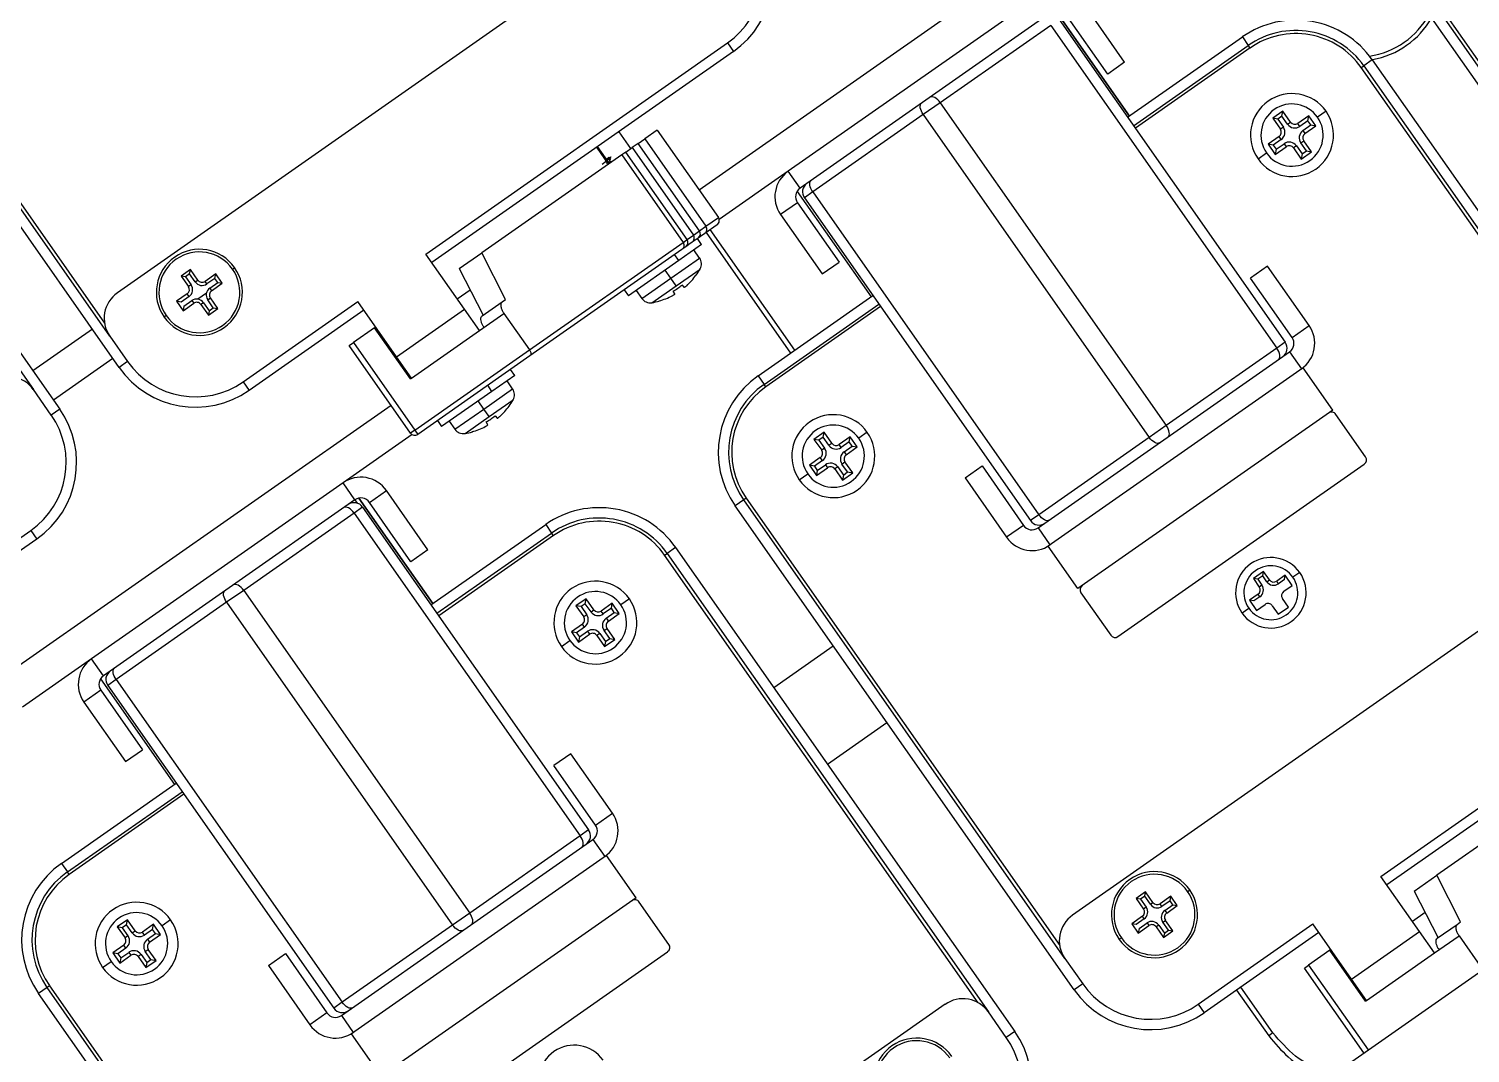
# Model space of a CAD drawing. Header units: millimetres. Extents: x 152904052 to 153933663, y 538271515 to 539240469.
# Drawn here: x 153452194 to 153452332.9, y 538569335.1 to 538569433.9 of the extents above; entities that cross this region are included whole.
import ezdxf

# ---------------------------------------------------------------- set-up
doc = ezdxf.new("R2010")
doc.units = ezdxf.units.MM
doc.layers.add('POWR', color=5, linetype='Continuous')

msp = doc.modelspace()

# ---------------------------------------------------------------- linework, layer by layer
at = {"layer": 'POWR', "color": 7}
for p, q in [((153452171.05, 538569448.68), (153452201.28, 538569405.52)), ((153452202.68, 538569401.24), (153452169.99, 538569447.93)), ((153452201.78, 538569404.27), (153452170.81, 538569448.51)), ((153452257.4, 538569446.88), (153452202.52, 538569408.45)), ((153452296.08, 538569444.61), (153452258.6, 538569418.36)), ((153452163.43, 538569443.35), (153452194.41, 538569399.11)), ((153452164.25, 538569443.92), (153452196.95, 538569397.23)), ((153452291.44, 538569437.15), (153452267.19, 538569420.17)), ((153452299.63, 538569430.68), (153452295.62, 538569436.41)), ((153452292.59, 538569435.51), (153452268.34, 538569418.53)), ((153452300.09, 538569425.5), (153452292.96, 538569435.67)), ((153452292.96, 538569435.67), (153452300.09, 538569425.5)), ((153452293.32, 538569434.8), (153452315.12, 538569403.68)), ((153452298, 538569429.53), (153452293.98, 538569435.26)), ((153452361.94, 538569388.24), (153452329.25, 538569434.93)), ((153452361.04, 538569391.27), (153452330.07, 538569435.5)), ((153452330.31, 538569435.68), (153452360.54, 538569392.51)), ((153452292.51, 538569434.23), (153452281.86, 538569426.77)), ((153452292.51, 538569434.23), (153452314.3, 538569403.1)), ((153452232.25, 538569412.18), (153452261.33, 538569432.55)), ((153452261.33, 538569432.55), (153452261.91, 538569431.73)), ((153452299.92, 538569425.38), (153452310.98, 538569433.13)), ((153452300.49, 538569424.56), (153452311.55, 538569432.31)), ((153452311.73, 538569432.06), (153452300.67, 538569424.32)), ((153452310.98, 538569433.13), (153452311.55, 538569432.31)), ((153452311.73, 538569432.06), (153452311.55, 538569432.31)), ((153452261.91, 538569431.73), (153452232.83, 538569411.36)), ((153452299.63, 538569430.68), (153452298, 538569429.53)), ((153452323.51, 538569430.92), (153452322.69, 538569430.34)), ((153452323.51, 538569430.92), (153452356.21, 538569384.22)), ((153452146.47, 538569211.73), (153452458.2, 538569430)), ((153452322.45, 538569430.17), (153452322.69, 538569430.34)), ((153452352.67, 538569387.01), (153452322.45, 538569430.17)), ((153452322.69, 538569430.34), (153452353.67, 538569386.11)), ((153452281.86, 538569426.77), (153452280.22, 538569425.63)), ((153452281.86, 538569426.77), (153452303.65, 538569395.65)), ((153452280.22, 538569425.63), (153452269.57, 538569418.17)), ((153452280.22, 538569425.63), (153452302.01, 538569394.5)), ((153452314.89, 538569425.97), (153452313.91, 538569425.29)), ((153452313.91, 538569425.29), (153452314.65, 538569424.22)), ((153452314.39, 538569425.2), (153452313.91, 538569425.29)), ((153452314.8, 538569425.49), (153452314.39, 538569425.2)), ((153452314.39, 538569425.2), (153452314.94, 538569424.42)), ((153452314.8, 538569425.49), (153452314.89, 538569425.97)), ((153452315.35, 538569424.71), (153452314.8, 538569425.49)), ((153452315.63, 538569424.91), (153452314.89, 538569425.97)), ((153452317.4, 538569425.53), (153452316.33, 538569424.79)), ((153452317.31, 538569425.04), (153452316.53, 538569424.5)), ((153452317.31, 538569425.04), (153452317.4, 538569425.53)), ((153452317.59, 538569424.64), (153452317.31, 538569425.04)), ((153452318.08, 538569424.55), (153452317.4, 538569425.53)), ((153452319.05, 538569425.96), (153452318.23, 538569425.39)), ((153452250.85, 538569423.98), (153452252, 538569422.35)), ((153452254.55, 538569424.13), (153452253.36, 538569423.3)), ((153452254.55, 538569424.13), (153452260.46, 538569415.7)), ((153452314.94, 538569424.42), (153452314.65, 538569424.22)), ((153452315.35, 538569424.71), (153452315.63, 538569424.91)), ((153452316.53, 538569424.5), (153452316.33, 538569424.79)), ((153452316.82, 538569424.09), (153452317.59, 538569424.64)), ((153452316.82, 538569424.09), (153452317.02, 538569423.8)), ((153452317.02, 538569423.8), (153452318.08, 538569424.55)), ((153452317.59, 538569424.64), (153452318.08, 538569424.55)), ((153452249.88, 538569420.86), (153452248.73, 538569422.5)), ((153452249.95, 538569420.91), (153452248.8, 538569422.55)), ((153452251.53, 538569422.02), (153452252.16, 538569422.46)), ((153452252.73, 538569422.86), (153452252.16, 538569422.46)), ((153452252.16, 538569422.46), (153452258.06, 538569414.02)), ((153452252.73, 538569422.86), (153452253.36, 538569423.3)), ((153452258.64, 538569414.42), (153452252.73, 538569422.86)), ((153452258.64, 538569414.42), (153452252.73, 538569422.86)), ((153452252.73, 538569422.86), (153452252.73, 538569422.86)), ((153452253.36, 538569423.3), (153452259.26, 538569414.86)), ((153452314.53, 538569423.53), (153452313.46, 538569422.78)), ((153452313.46, 538569422.78), (153452314.15, 538569421.8)), ((153452313.95, 538569422.69), (153452313.46, 538569422.78)), ((153452314.73, 538569423.24), (153452313.95, 538569422.69)), ((153452313.95, 538569422.69), (153452314.24, 538569422.29)), ((153452314.15, 538569421.8), (153452315.22, 538569422.54)), ((153452314.24, 538569422.29), (153452314.15, 538569421.8)), ((153452314.24, 538569422.29), (153452315.01, 538569422.83)), ((153452314.73, 538569423.24), (153452314.53, 538569423.53)), ((153452315.01, 538569422.83), (153452315.22, 538569422.54)), ((153452316.2, 538569422.62), (153452315.91, 538569422.42)), ((153452315.91, 538569422.42), (153452316.66, 538569421.35)), ((153452316.2, 538569422.62), (153452316.74, 538569421.84)), ((153452316.61, 538569422.91), (153452316.9, 538569423.11)), ((153452317.15, 538569422.13), (153452316.61, 538569422.91)), ((153452317.64, 538569422.04), (153452316.9, 538569423.11)), ((153452251.14, 538569421.75), (153452237.64, 538569412.3)), ((153452249.91, 538569421.49), (153452249.68, 538569421.3)), ((153452249.74, 538569421.37), (153452249.91, 538569421.49)), ((153452250.19, 538569421.08), (153452250, 538569421.08)), ((153452251.53, 538569422.02), (153452251.14, 538569421.75)), ((153452251.14, 538569421.75), (153452257.05, 538569413.31)), ((153452257.44, 538569413.58), (153452251.53, 538569422.02)), ((153452257.44, 538569413.58), (153452251.53, 538569422.02)), ((153452251.53, 538569422.02), (153452251.53, 538569422.02)), ((153452312.5, 538569421.37), (153452313.32, 538569421.94)), ((153452316.66, 538569421.35), (153452317.64, 538569422.04)), ((153452316.74, 538569421.84), (153452316.66, 538569421.35)), ((153452316.74, 538569421.84), (153452317.15, 538569422.13)), ((153452317.15, 538569422.13), (153452317.64, 538569422.04)), ((153452267.19, 538569420.17), (153452260.53, 538569415.51)), ((153452268.34, 538569418.53), (153452267.19, 538569420.17)), ((153452268.06, 538569418.23), (153452275.18, 538569408.06)), ((153452269.57, 538569418.17), (153452268.75, 538569417.6)), ((153452268.79, 538569418.85), (153452268.81, 538569418.82)), ((153452269.57, 538569418.17), (153452291.37, 538569387.04)), ((153452268.09, 538569417.14), (153452266.46, 538569415.99)), ((153452268.09, 538569417.14), (153452272.11, 538569411.4)), ((153452268.75, 538569417.6), (153452290.55, 538569386.47)), ((153452259.26, 538569414.86), (153452260.46, 538569415.7)), ((153452266.46, 538569415.99), (153452270.47, 538569410.26)), ((153452257.44, 538569413.58), (153452258.06, 538569414.02)), ((153452258.06, 538569414.02), (153452258.64, 538569414.42)), ((153452258.7, 538569413.86), (153452258.51, 538569413.72)), ((153452258.64, 538569414.42), (153452259.26, 538569414.86)), ((153452258.64, 538569414.42), (153452258.64, 538569414.42)), ((153452258.73, 538569413.88), (153452258.69, 538569413.94)), ((153452258.73, 538569413.88), (153452258.7, 538569413.86)), ((153452259.14, 538569414.16), (153452258.73, 538569413.88)), ((153452260.34, 538569415), (153452259.14, 538569414.16)), ((153452259.27, 538569414.25), (153452267.41, 538569402.62)), ((153452267.82, 538569402.91), (153452259.68, 538569414.54)), ((153452242.24, 538569402.94), (153452257.05, 538569413.31)), ((153452256.94, 538569412.62), (153452242.28, 538569402.36)), ((153452258.84, 538569413.1), (153452256.64, 538569411.56)), ((153452257.31, 538569412.88), (153452256.94, 538569412.62)), ((153452257.05, 538569413.31), (153452257.44, 538569413.58)), ((153452257.5, 538569413.02), (153452257.31, 538569412.88)), ((153452257.44, 538569413.58), (153452257.44, 538569413.58)), ((153452257.53, 538569413.04), (153452257.49, 538569413.1)), ((153452257.53, 538569413.04), (153452257.5, 538569413.02)), ((153452257.94, 538569413.32), (153452257.53, 538569413.04)), ((153452258.51, 538569413.72), (153452257.94, 538569413.32)), ((153452258.65, 538569411.8), (153452258.1, 538569412.58)), ((153452258.84, 538569413.1), (153452258.44, 538569413.67)), ((153452235.98, 538569406.86), (153452232.25, 538569412.18)), ((153452235.47, 538569410.78), (153452237.64, 538569412.3)), ((153452239.94, 538569407.8), (153452237.64, 538569412.3)), ((153452256.64, 538569411.56), (153452251.79, 538569408.16)), ((153452255.86, 538569409.85), (153452258.65, 538569411.8)), ((153452256.64, 538569411.56), (153452256.24, 538569412.13)), ((153452270.47, 538569410.26), (153452272.11, 538569411.4)), ((153452209.55, 538569410.69), (153452208.65, 538569410.06)), ((153452208.65, 538569410.06), (153452209.37, 538569409.04)), ((153452209.08, 538569409.99), (153452208.65, 538569410.06)), ((153452209.48, 538569410.27), (153452209.08, 538569409.99)), ((153452209.08, 538569409.99), (153452209.62, 538569409.22)), ((153452209.48, 538569410.27), (153452209.55, 538569410.69)), ((153452210.02, 538569409.49), (153452209.48, 538569410.27)), ((153452210.27, 538569409.67), (153452209.55, 538569410.69)), ((153452210.02, 538569409.49), (153452210.27, 538569409.67)), ((153452211.99, 538569410.26), (153452210.97, 538569409.55)), ((153452211.92, 538569409.84), (153452211.14, 538569409.3)), ((153452211.92, 538569409.84), (153452211.99, 538569410.26)), ((153452212.19, 538569409.44), (153452211.92, 538569409.84)), ((153452212.62, 538569409.36), (153452211.99, 538569410.26)), ((153452213.62, 538569410.73), (153452213.82, 538569410.87)), ((153452235.47, 538569410.78), (153452237.77, 538569406.28)), ((153452253.07, 538569407.9), (153452255.86, 538569409.85)), ((153452255.86, 538569409.85), (153452255.32, 538569410.63)), ((153452256.38, 538569409.12), (153452255.86, 538569409.85)), ((153452256.38, 538569409.12), (153452258.7, 538569410.74)), ((153452258.3, 538569410.15), (153452258.31, 538569410.13)), ((153452313.4, 538569411.02), (153452311.76, 538569409.87)), ((153452315.78, 538569404.13), (153452311.76, 538569409.87)), ((153452317.41, 538569405.28), (153452313.4, 538569411.02)), ((153452209.25, 538569408.34), (153452208.22, 538569407.63)), ((153452209.42, 538569408.09), (153452209.25, 538569408.34)), ((153452209.62, 538569409.22), (153452209.37, 538569409.04)), ((153452211.1, 538569408.42), (153452210.26, 538569407.83)), ((153452211.14, 538569409.3), (153452210.97, 538569409.55)), ((153452211.42, 538569408.9), (153452212.19, 538569409.44)), ((153452211.42, 538569408.9), (153452211.6, 538569408.65)), ((153452211.6, 538569408.65), (153452212.62, 538569409.36)), ((153452212.19, 538569409.44), (153452212.62, 538569409.36)), ((153452236.53, 538569408.71), (153452235.29, 538569407.84)), ((153452251.39, 538569408.74), (153452251.79, 538569408.16)), ((153452252.53, 538569408.68), (153452253.07, 538569407.9)), ((153452254.05, 538569407.49), (153452256.38, 538569409.12)), ((153452256.26, 538569408.34), (153452256.1, 538569408.61)), ((153452256.95, 538569409.2), (153452257.15, 538569408.96)), ((153452208.22, 538569407.63), (153452208.85, 538569406.72)), ((153452208.65, 538569407.55), (153452208.22, 538569407.63)), ((153452209.42, 538569408.09), (153452208.65, 538569407.55)), ((153452208.88, 538569406.86), (153452208.8, 538569406.81)), ((153452208.85, 538569406.72), (153452209.88, 538569407.44)), ((153452208.93, 538569407.15), (153452208.85, 538569406.72)), ((153452208.93, 538569407.15), (153452209.7, 538569407.69)), ((153452209.7, 538569407.69), (153452209.88, 538569407.44)), ((153452210.83, 538569407.49), (153452210.57, 538569407.32)), ((153452210.57, 538569407.32), (153452211.29, 538569406.29)), ((153452210.83, 538569407.49), (153452211.37, 538569406.72)), ((153452211.22, 538569407.77), (153452211.48, 538569407.95)), ((153452211.76, 538569407), (153452211.22, 538569407.77)), ((153452211.29, 538569406.29), (153452212.19, 538569406.93)), ((153452211.37, 538569406.72), (153452211.76, 538569407)), ((153452212.19, 538569406.93), (153452211.48, 538569407.95)), ((153452211.76, 538569407), (153452212.19, 538569406.93)), ((153452214.64, 538569399.85), (153452225.7, 538569407.6)), ((153452229.43, 538569402.27), (153452225.7, 538569407.6)), ((153452237.68, 538569406.22), (153452239.6, 538569407.56)), ((153452239.6, 538569407.56), (153452239.94, 538569407.8)), ((153452254.76, 538569407.64), (153452254.75, 538569407.66)), ((153452264.29, 538569400.43), (153452275.35, 538569408.18)), ((153452264.86, 538569399.61), (153452275.92, 538569407.36)), ((153452276.09, 538569407.11), (153452265.03, 538569399.37)), ((153452207.23, 538569406.26), (153452207.02, 538569406.11)), ((153452211.37, 538569406.72), (153452211.29, 538569406.29)), ((153452226.27, 538569406.78), (153452215.22, 538569399.03)), ((153452229.43, 538569402.27), (153452235.98, 538569406.86)), ((153452237.42, 538569404.81), (153452235.98, 538569406.86)), ((153452237.42, 538569404.81), (153452239.78, 538569406.46)), ((153452239.78, 538569406.46), (153452242.24, 538569402.94)), ((153452200.1, 538569404.93), (153452194.37, 538569400.91)), ((153452201.78, 538569404.27), (153452203.5, 538569401.82)), ((153452227.32, 538569405.07), (153452225.28, 538569403.64)), ((153452227.32, 538569405.07), (153452227.42, 538569405.14)), ((153452230.77, 538569400.15), (153452227.32, 538569405.07)), ((153452230.86, 538569400.22), (153452237.42, 538569404.81)), ((153452315.78, 538569404.13), (153452317.41, 538569405.28)), ((153452224.87, 538569403.35), (153452225.28, 538569403.64)), ((153452230.77, 538569394.91), (153452224.87, 538569403.35)), ((153452225.28, 538569403.64), (153452231.18, 538569395.2)), ((153452231.18, 538569395.2), (153452242.24, 538569402.94)), ((153452291.28, 538569385.76), (153452315.53, 538569402.74)), ((153452314.3, 538569403.1), (153452303.65, 538569395.65)), ((153452315.12, 538569403.68), (153452314.3, 538569403.1)), ((153452315.53, 538569402.74), (153452316.68, 538569401.1)), ((153452202.08, 538569402.1), (153452196.35, 538569398.09)), ((153452203.5, 538569401.82), (153452202.68, 538569401.24)), ((153452230.86, 538569400.22), (153452229.43, 538569402.27)), ((153452242.28, 538569402.36), (153452231.47, 538569394.79)), ((153452230.53, 538569400.48), (153452230.59, 538569400.61)), ((153452230.59, 538569400.4), (153452230.69, 538569400.47)), ((153452230.77, 538569400.15), (153452230.86, 538569400.22)), ((153452240.82, 538569400.48), (153452238.62, 538569398.94)), ((153452240.62, 538569399.18), (153452240.08, 538569399.96)), ((153452240.82, 538569400.48), (153452240.42, 538569401.05)), ((153452264.29, 538569400.43), (153452264.86, 538569399.61)), ((153452316.84, 538569401.22), (153452292.27, 538569384.01)), ((153452319.71, 538569397.12), (153452316.84, 538569401.22)), ((153452196.13, 538569396.65), (153452194.41, 538569399.11)), ((153452214.64, 538569399.85), (153452215.22, 538569399.03)), ((153452238.62, 538569398.94), (153452233.77, 538569395.55)), ((153452237.84, 538569397.23), (153452240.62, 538569399.18)), ((153452238.62, 538569398.94), (153452238.22, 538569399.52)), ((153452265.03, 538569399.37), (153452264.86, 538569399.61)), ((153452228.91, 538569397.57), (153452191.42, 538569371.33)), ((153452196.95, 538569397.23), (153452196.13, 538569396.65)), ((153452235.05, 538569395.28), (153452237.84, 538569397.23)), ((153452237.84, 538569397.23), (153452237.29, 538569398.01)), ((153452238.35, 538569396.5), (153452237.84, 538569397.23)), ((153452238.35, 538569396.5), (153452240.68, 538569398.12)), ((153452240.28, 538569397.53), (153452240.29, 538569397.51)), ((153452233.37, 538569396.12), (153452233.77, 538569395.55)), ((153452234.51, 538569396.06), (153452235.05, 538569395.28)), ((153452236.03, 538569394.87), (153452238.35, 538569396.5)), ((153452238.24, 538569395.72), (153452238.08, 538569395.99)), ((153452238.93, 538569396.58), (153452239.13, 538569396.34)), ((153452319.71, 538569397.12), (153452295.13, 538569379.91)), ((153452322.86, 538569392.62), (153452320, 538569396.71)), ((153452230.92, 538569394.77), (153452224.27, 538569390.11)), ((153452231.18, 538569395.2), (153452230.77, 538569394.91)), ((153452231.18, 538569395.2), (153452231.47, 538569394.79)), ((153452236.74, 538569395.03), (153452236.73, 538569395.04)), ((153452270.65, 538569395), (153452269.67, 538569394.31)), ((153452270.57, 538569394.51), (153452270.16, 538569394.23)), ((153452270.57, 538569394.51), (153452270.65, 538569395)), ((153452271.11, 538569393.74), (153452270.57, 538569394.51)), ((153452271.4, 538569393.94), (153452270.65, 538569395)), ((153452273.16, 538569394.56), (153452272.1, 538569393.81)), ((153452273.07, 538569394.07), (153452273.16, 538569394.56)), ((153452273.85, 538569393.58), (153452273.16, 538569394.56)), ((153452274.82, 538569394.99), (153452274, 538569394.41)), ((153452302.01, 538569394.5), (153452291.37, 538569387.04)), ((153452303.65, 538569395.65), (153452302.01, 538569394.5)), ((153452269.67, 538569394.31), (153452270.42, 538569393.25)), ((153452270.16, 538569394.23), (153452269.67, 538569394.31)), ((153452270.16, 538569394.23), (153452270.7, 538569393.45)), ((153452270.7, 538569393.45), (153452270.42, 538569393.25)), ((153452271.11, 538569393.74), (153452271.4, 538569393.94)), ((153452272.3, 538569393.53), (153452272.1, 538569393.81)), ((153452273.07, 538569394.07), (153452272.3, 538569393.53)), ((153452272.58, 538569393.12), (153452273.36, 538569393.66)), ((153452272.58, 538569393.12), (153452272.78, 538569392.83)), ((153452272.78, 538569392.83), (153452273.85, 538569393.58)), ((153452273.36, 538569393.66), (153452273.07, 538569394.07)), ((153452273.36, 538569393.66), (153452273.85, 538569393.58)), ((153452270.29, 538569392.55), (153452269.23, 538569391.81)), ((153452269.23, 538569391.81), (153452269.92, 538569390.82)), ((153452269.72, 538569391.72), (153452269.23, 538569391.81)), ((153452270.5, 538569392.26), (153452269.72, 538569391.72)), ((153452269.72, 538569391.72), (153452270, 538569391.31)), ((153452270, 538569391.31), (153452270.78, 538569391.86)), ((153452270.5, 538569392.26), (153452270.29, 538569392.55)), ((153452270.78, 538569391.86), (153452270.98, 538569391.57)), ((153452271.97, 538569391.65), (153452271.68, 538569391.45)), ((153452271.97, 538569391.65), (153452272.51, 538569390.87)), ((153452272.37, 538569391.93), (153452272.66, 538569392.13)), ((153452272.92, 538569391.16), (153452272.37, 538569391.93)), ((153452273.41, 538569391.07), (153452272.66, 538569392.13)), ((153452284.24, 538569390.6), (153452285.88, 538569391.74)), ((153452285.88, 538569391.74), (153452289.89, 538569386.01)), ((153452298.99, 538569375.29), (153452322.74, 538569391.92)), ((153452268.26, 538569390.4), (153452269.08, 538569390.97)), ((153452269.92, 538569390.82), (153452270.98, 538569391.57)), ((153452270, 538569391.31), (153452269.92, 538569390.82)), ((153452271.68, 538569391.45), (153452272.42, 538569390.38)), ((153452272.42, 538569390.38), (153452273.41, 538569391.07)), ((153452272.51, 538569390.87), (153452272.42, 538569390.38)), ((153452272.51, 538569390.87), (153452272.92, 538569391.16)), ((153452272.92, 538569391.16), (153452273.41, 538569391.07)), ((153452284.24, 538569390.6), (153452288.25, 538569384.86)), ((153452224.27, 538569390.11), (153452200.02, 538569373.13)), ((153452225.42, 538569388.47), (153452224.27, 538569390.11)), ((153452226.81, 538569388.23), (153452228.45, 538569389.38)), ((153452232.46, 538569383.64), (153452228.45, 538569389.38)), ((153452225.42, 538569388.47), (153452201.17, 538569371.5)), ((153452226.15, 538569387.77), (153452225.34, 538569387.2)), ((153452225.41, 538569388.47), (153452225.63, 538569388.15)), ((153452232.92, 538569378.47), (153452225.79, 538569388.64)), ((153452225.79, 538569388.64), (153452232.92, 538569378.46)), ((153452226.15, 538569387.77), (153452247.95, 538569356.64)), ((153452230.82, 538569382.49), (153452226.81, 538569388.23)), ((153452262.9, 538569388.47), (153452262.08, 538569387.9)), ((153452294.77, 538569341.21), (153452262.08, 538569387.9)), ((153452263.14, 538569388.64), (153452262.9, 538569388.47)), ((153452293.87, 538569344.24), (153452262.9, 538569388.47)), ((153452263.14, 538569388.64), (153452293.37, 538569345.48)), ((153452225.34, 538569387.2), (153452214.69, 538569379.74)), ((153452225.34, 538569387.2), (153452247.13, 538569356.07)), ((153452232.75, 538569378.35), (153452243.81, 538569386.09)), ((153452243.81, 538569386.09), (153452244.38, 538569385.27)), ((153452291.37, 538569387.04), (153452290.55, 538569386.47)), ((153452349.49, 538569386.85), (153452294.61, 538569348.42)), ((153452165.08, 538569365.15), (153452194.16, 538569385.51)), ((153452194.74, 538569384.69), (153452165.66, 538569364.33)), ((153452194.16, 538569385.51), (153452194.74, 538569384.69)), ((153452233.32, 538569377.53), (153452244.38, 538569385.27)), ((153452244.55, 538569385.03), (153452233.5, 538569377.28)), ((153452244.55, 538569385.03), (153452244.38, 538569385.27)), ((153452289.89, 538569386.01), (153452288.25, 538569384.86)), ((153452291.28, 538569385.76), (153452292.43, 538569384.13)), ((153452232.46, 538569383.64), (153452230.82, 538569382.49)), ((153452255.28, 538569383.14), (153452255.52, 538569383.31)), ((153452256.34, 538569383.88), (153452255.52, 538569383.31)), ((153452255.52, 538569383.31), (153452286.5, 538569339.08)), ((153452256.34, 538569383.88), (153452289.04, 538569337.19)), ((153452295.13, 538569379.91), (153452292.27, 538569384.01)), ((153452285.5, 538569339.97), (153452255.28, 538569383.14)), ((153452313.02, 538569381.57), (153452312.04, 538569380.88)), ((153452312.04, 538569380.88), (153452312.61, 538569380.06)), ((153452312.46, 538569380.81), (153452312.04, 538569380.88)), ((153452312.94, 538569381.14), (153452312.46, 538569380.81)), ((153452312.46, 538569380.81), (153452312.86, 538569380.24)), ((153452312.94, 538569381.14), (153452313.02, 538569381.57)), ((153452313.34, 538569380.58), (153452312.94, 538569381.14)), ((153452313.59, 538569380.75), (153452313.02, 538569381.57)), ((153452313.34, 538569380.58), (153452313.59, 538569380.75)), ((153452315.11, 538569381.2), (153452314.29, 538569380.63)), ((153452314.46, 538569380.38), (153452314.29, 538569380.63)), ((153452315.03, 538569380.78), (153452314.46, 538569380.38)), ((153452315.03, 538569380.78), (153452315.11, 538569381.2)), ((153452315.8, 538569380.22), (153452315.11, 538569381.2)), ((153452316.52, 538569381.46), (153452315.86, 538569381)), ((153452214.69, 538569379.74), (153452213.05, 538569378.59)), ((153452214.69, 538569379.74), (153452236.48, 538569348.61)), ((153452295.42, 538569379.51), (153452298.29, 538569375.41)), ((153452312.49, 538569379.37), (153452311.67, 538569378.79)), ((153452312.66, 538569379.12), (153452312.09, 538569378.72)), ((153452312.66, 538569379.12), (153452312.49, 538569379.37)), ((153452312.86, 538569380.24), (153452312.61, 538569380.06)), ((153452314.98, 538569379.65), (153452315.8, 538569380.22)), ((153452213.05, 538569378.59), (153452202.4, 538569371.14)), ((153452213.05, 538569378.59), (153452234.84, 538569347.46)), ((153452247.72, 538569378.94), (153452246.73, 538569378.25)), ((153452247.22, 538569378.17), (153452246.73, 538569378.25)), ((153452246.73, 538569378.25), (153452247.48, 538569377.19)), ((153452247.63, 538569378.45), (153452247.22, 538569378.17)), ((153452247.22, 538569378.17), (153452247.77, 538569377.39)), ((153452247.63, 538569378.45), (153452247.72, 538569378.94)), ((153452248.18, 538569377.68), (153452247.63, 538569378.45)), ((153452248.46, 538569377.88), (153452247.72, 538569378.94)), ((153452248.18, 538569377.68), (153452248.46, 538569377.88)), ((153452250.22, 538569378.5), (153452249.16, 538569377.75)), ((153452249.36, 538569377.47), (153452249.16, 538569377.75)), ((153452250.14, 538569378.01), (153452249.36, 538569377.47)), ((153452250.14, 538569378.01), (153452250.22, 538569378.5)), ((153452250.42, 538569377.6), (153452250.14, 538569378.01)), ((153452250.91, 538569377.52), (153452250.22, 538569378.5)), ((153452251.88, 538569378.93), (153452251.06, 538569378.35)), ((153452310.95, 538569377.56), (153452311.6, 538569378.02)), ((153452311.67, 538569378.79), (153452312.36, 538569377.81)), ((153452312.09, 538569378.72), (153452311.67, 538569378.79)), ((153452312.36, 538569377.81), (153452313.17, 538569378.39)), ((153452313.87, 538569378.26), (153452314.44, 538569377.44)), ((153452314.44, 538569377.44), (153452315.43, 538569378.13)), ((153452315.43, 538569378.13), (153452314.85, 538569378.95)), ((153452247.36, 538569376.49), (153452246.29, 538569375.75)), ((153452247.56, 538569376.2), (153452247.36, 538569376.49)), ((153452247.77, 538569377.39), (153452247.48, 538569377.19)), ((153452249.65, 538569377.06), (153452250.42, 538569377.6)), ((153452249.65, 538569377.06), (153452249.85, 538569376.77)), ((153452249.85, 538569376.77), (153452250.91, 538569377.52)), ((153452250.42, 538569377.6), (153452250.91, 538569377.52)), ((153452245.33, 538569374.34), (153452246.15, 538569374.91)), ((153452246.78, 538569375.66), (153452246.29, 538569375.75)), ((153452246.29, 538569375.75), (153452246.98, 538569374.76)), ((153452247.56, 538569376.2), (153452246.78, 538569375.66)), ((153452246.78, 538569375.66), (153452247.07, 538569375.25)), ((153452246.98, 538569374.76), (153452248.05, 538569375.51)), ((153452247.07, 538569375.25), (153452246.98, 538569374.76)), ((153452247.07, 538569375.25), (153452247.84, 538569375.8)), ((153452247.84, 538569375.8), (153452248.05, 538569375.51)), ((153452249.03, 538569375.59), (153452248.74, 538569375.39)), ((153452248.74, 538569375.39), (153452249.49, 538569374.32)), ((153452249.03, 538569375.59), (153452249.57, 538569374.81)), ((153452249.44, 538569375.87), (153452249.73, 538569376.07)), ((153452249.98, 538569375.1), (153452249.44, 538569375.87)), ((153452249.49, 538569374.32), (153452250.47, 538569375.01)), ((153452249.57, 538569374.81), (153452249.98, 538569375.1)), ((153452250.47, 538569375.01), (153452249.73, 538569376.07)), ((153452249.98, 538569375.1), (153452250.47, 538569375.01)), ((153452249.57, 538569374.81), (153452249.49, 538569374.32)), ((153452265.81, 538569370.37), (153452271.54, 538569374.38)), ((153452200.02, 538569373.13), (153452193.36, 538569368.47)), ((153452201.17, 538569371.5), (153452200.02, 538569373.13)), ((153452324.34, 538569352.15), (153452353.42, 538569372.51)), ((153452200.89, 538569371.2), (153452208.01, 538569361.03)), ((153452202.4, 538569371.14), (153452201.58, 538569370.56)), ((153452201.62, 538569371.81), (153452201.64, 538569371.79)), ((153452202.4, 538569371.14), (153452224.19, 538569340.01)), ((153452354, 538569371.69), (153452324.92, 538569351.33)), ((153452200.92, 538569370.1), (153452199.29, 538569368.96)), ((153452200.92, 538569370.1), (153452204.94, 538569364.37)), ((153452201.58, 538569370.56), (153452223.38, 538569339.43)), ((153452199.29, 538569368.96), (153452203.3, 538569363.22)), ((153452270.97, 538569362.99), (153452276.7, 538569367.01)), ((153452203.3, 538569363.22), (153452204.94, 538569364.37)), ((153452246.23, 538569363.98), (153452244.59, 538569362.84)), ((153452250.24, 538569358.25), (153452246.23, 538569363.98)), ((153452248.61, 538569357.1), (153452244.59, 538569362.84)), ((153452197.12, 538569353.4), (153452208.18, 538569361.14)), ((153452343.23, 538569361.71), (153452329.73, 538569352.26)), ((153452197.69, 538569352.58), (153452208.75, 538569360.32)), ((153452208.92, 538569360.08), (153452197.86, 538569352.33)), ((153452248.61, 538569357.1), (153452250.24, 538569358.25)), ((153452224.11, 538569338.73), (153452248.36, 538569355.71)), ((153452247.13, 538569356.07), (153452236.48, 538569348.61)), ((153452247.95, 538569356.64), (153452247.13, 538569356.07)), ((153452248.36, 538569355.71), (153452249.51, 538569354.07)), ((153452249.67, 538569354.18), (153452225.1, 538569336.98)), ((153452252.54, 538569350.09), (153452249.67, 538569354.18)), ((153452197.12, 538569353.4), (153452197.69, 538569352.58)), ((153452197.86, 538569352.33), (153452197.69, 538569352.58)), ((153452328.07, 538569346.82), (153452324.34, 538569352.15)), ((153452327.56, 538569350.74), (153452329.73, 538569352.26)), ((153452332.03, 538569347.76), (153452329.73, 538569352.26)), ((153452252.54, 538569350.09), (153452227.96, 538569332.88)), ((153452301.64, 538569350.66), (153452300.74, 538569350.03)), ((153452300.74, 538569350.03), (153452301.46, 538569349)), ((153452301.17, 538569349.95), (153452300.74, 538569350.03)), ((153452301.57, 538569350.23), (153452301.17, 538569349.95)), ((153452301.17, 538569349.95), (153452301.71, 538569349.18)), ((153452301.57, 538569350.23), (153452301.64, 538569350.66)), ((153452302.11, 538569349.46), (153452301.57, 538569350.23)), ((153452302.36, 538569349.63), (153452301.64, 538569350.66)), ((153452304.08, 538569350.23), (153452303.06, 538569349.51)), ((153452304.01, 538569349.8), (153452304.08, 538569350.23)), ((153452304.71, 538569349.33), (153452304.08, 538569350.23)), ((153452305.71, 538569350.69), (153452305.91, 538569350.84)), ((153452327.56, 538569350.74), (153452329.86, 538569346.24)), ((153452236.48, 538569348.61), (153452234.84, 538569347.46)), ((153452255.69, 538569345.58), (153452252.83, 538569349.68)), ((153452301.71, 538569349.18), (153452301.46, 538569349)), ((153452302.11, 538569349.46), (153452302.36, 538569349.63)), ((153452303.23, 538569349.26), (153452303.06, 538569349.51)), ((153452304.01, 538569349.8), (153452303.23, 538569349.26)), ((153452303.51, 538569348.86), (153452304.28, 538569349.4)), ((153452303.51, 538569348.86), (153452303.69, 538569348.61)), ((153452303.69, 538569348.61), (153452304.71, 538569349.33)), ((153452304.28, 538569349.4), (153452304.01, 538569349.8)), ((153452304.28, 538569349.4), (153452304.71, 538569349.33)), ((153452328.62, 538569348.67), (153452327.38, 538569347.81)), ((153452203.48, 538569347.97), (153452202.5, 538569347.28)), ((153452202.5, 538569347.28), (153452203.25, 538569346.22)), ((153452202.99, 538569347.19), (153452202.5, 538569347.28)), ((153452203.4, 538569347.48), (153452202.99, 538569347.19)), ((153452202.99, 538569347.19), (153452203.53, 538569346.42)), ((153452203.4, 538569347.48), (153452203.48, 538569347.97)), ((153452203.94, 538569346.7), (153452203.4, 538569347.48)), ((153452204.23, 538569346.9), (153452203.48, 538569347.97)), ((153452205.99, 538569347.53), (153452204.93, 538569346.78)), ((153452205.9, 538569347.04), (153452205.99, 538569347.53)), ((153452206.68, 538569346.54), (153452205.99, 538569347.53)), ((153452207.65, 538569347.95), (153452206.83, 538569347.38)), ((153452234.84, 538569347.46), (153452224.19, 538569340.01)), ((153452301.34, 538569348.31), (153452300.31, 538569347.59)), ((153452300.31, 538569347.59), (153452300.94, 538569346.69)), ((153452300.74, 538569347.51), (153452300.31, 538569347.59)), ((153452301.51, 538569348.05), (153452300.74, 538569347.51)), ((153452300.94, 538569346.69), (153452301.97, 538569347.4)), ((153452301.02, 538569347.12), (153452300.94, 538569346.69)), ((153452301.02, 538569347.12), (153452301.79, 538569347.66)), ((153452301.51, 538569348.05), (153452301.34, 538569348.31)), ((153452301.79, 538569347.66), (153452301.97, 538569347.4)), ((153452302.92, 538569347.46), (153452302.66, 538569347.28)), ((153452302.66, 538569347.28), (153452303.38, 538569346.26)), ((153452302.92, 538569347.46), (153452303.46, 538569346.69)), ((153452303.31, 538569347.74), (153452303.57, 538569347.91)), ((153452303.85, 538569346.96), (153452303.31, 538569347.74)), ((153452304.28, 538569346.89), (153452303.57, 538569347.91)), ((153452306.73, 538569339.82), (153452317.79, 538569347.56)), ((153452321.52, 538569342.23), (153452317.79, 538569347.56)), ((153452329.77, 538569346.18), (153452331.69, 538569347.52)), ((153452331.69, 538569347.52), (153452332.03, 538569347.76)), ((153452203.53, 538569346.42), (153452203.25, 538569346.22)), ((153452203.94, 538569346.7), (153452204.23, 538569346.9)), ((153452205.13, 538569346.49), (153452204.93, 538569346.78)), ((153452205.9, 538569347.04), (153452205.13, 538569346.49)), ((153452205.41, 538569346.09), (153452206.19, 538569346.63)), ((153452205.41, 538569346.09), (153452205.61, 538569345.8)), ((153452205.61, 538569345.8), (153452206.68, 538569346.54)), ((153452206.19, 538569346.63), (153452205.9, 538569347.04)), ((153452206.19, 538569346.63), (153452206.68, 538569346.54)), ((153452299.32, 538569346.22), (153452299.11, 538569346.08)), ((153452303.38, 538569346.26), (153452304.28, 538569346.89)), ((153452303.46, 538569346.69), (153452303.38, 538569346.26)), ((153452303.46, 538569346.69), (153452303.85, 538569346.96)), ((153452303.85, 538569346.96), (153452304.28, 538569346.89)), ((153452318.36, 538569346.74), (153452307.31, 538569339)), ((153452321.52, 538569342.23), (153452328.07, 538569346.82)), ((153452329.51, 538569344.77), (153452328.07, 538569346.82)), ((153452329.51, 538569344.77), (153452331.87, 538569346.43)), ((153452331.87, 538569346.43), (153452334.16, 538569343.15)), ((153452203.12, 538569345.52), (153452202.06, 538569344.77)), ((153452202.06, 538569344.77), (153452202.75, 538569343.79)), ((153452202.55, 538569344.69), (153452202.06, 538569344.77)), ((153452203.32, 538569345.23), (153452202.55, 538569344.69)), ((153452202.55, 538569344.69), (153452202.83, 538569344.28)), ((153452202.75, 538569343.79), (153452203.81, 538569344.54)), ((153452202.83, 538569344.28), (153452203.61, 538569344.82)), ((153452203.32, 538569345.23), (153452203.12, 538569345.52)), ((153452203.61, 538569344.82), (153452203.81, 538569344.54)), ((153452204.8, 538569344.61), (153452204.51, 538569344.41)), ((153452204.51, 538569344.41), (153452205.25, 538569343.35)), ((153452204.8, 538569344.61), (153452205.34, 538569343.84)), ((153452205.2, 538569344.9), (153452205.49, 538569345.1)), ((153452205.75, 538569344.12), (153452205.2, 538569344.9)), ((153452206.24, 538569344.04), (153452205.49, 538569345.1)), ((153452217.07, 538569343.56), (153452218.71, 538569344.71)), ((153452218.71, 538569344.71), (153452222.72, 538569338.98)), ((153452231.82, 538569328.25), (153452255.57, 538569344.89)), ((153452319.41, 538569345.03), (153452317.37, 538569343.6)), ((153452319.41, 538569345.03), (153452319.51, 538569345.1)), ((153452322.86, 538569340.12), (153452319.41, 538569345.03)), ((153452322.95, 538569340.19), (153452329.51, 538569344.77)), ((153452201.09, 538569343.36), (153452201.91, 538569343.94)), ((153452202.83, 538569344.28), (153452202.75, 538569343.79)), ((153452205.25, 538569343.35), (153452206.24, 538569344.04)), ((153452205.34, 538569343.84), (153452205.25, 538569343.35)), ((153452205.34, 538569343.84), (153452205.75, 538569344.12)), ((153452205.75, 538569344.12), (153452206.24, 538569344.04)), ((153452217.07, 538569343.56), (153452221.08, 538569337.83)), ((153452293.87, 538569344.24), (153452295.59, 538569341.78)), ((153452316.96, 538569343.31), (153452317.37, 538569343.6)), ((153452322.69, 538569335.12), (153452316.96, 538569343.31)), ((153452317.37, 538569343.6), (153452323.1, 538569335.41)), ((153452195.97, 538569341.61), (153452195.73, 538569341.44)), ((153452195.97, 538569341.61), (153452226.2, 538569298.45)), ((153452295.59, 538569341.78), (153452294.77, 538569341.21)), ((153452322.95, 538569340.19), (153452321.52, 538569342.23)), ((153452195.73, 538569341.44), (153452194.91, 538569340.86)), ((153452227.6, 538569294.17), (153452194.91, 538569340.86)), ((153452226.7, 538569297.2), (153452195.73, 538569341.44)), ((153452310.43, 538569341.18), (153452313.52, 538569336.76)), ((153452313.93, 538569337.05), (153452310.84, 538569341.47)), ((153452322.62, 538569340.45), (153452322.68, 538569340.57)), ((153452322.68, 538569340.36), (153452322.78, 538569340.43)), ((153452322.86, 538569340.12), (153452322.95, 538569340.19)), ((153452222.72, 538569338.98), (153452221.08, 538569337.83)), ((153452224.19, 538569340.01), (153452223.38, 538569339.43)), ((153452282.32, 538569339.81), (153452227.44, 538569301.38)), ((153452288.22, 538569336.62), (153452286.5, 538569339.08)), ((153452306.73, 538569339.82), (153452307.31, 538569339)), ((153452224.11, 538569338.73), (153452225.26, 538569337.09)), ((153452227.96, 538569332.88), (153452225.1, 538569336.98)), ((153452289.04, 538569337.19), (153452288.22, 538569336.62)), ((153452313.93, 538569337.05), (153452313.52, 538569336.76))]:
    msp.add_line(p, q, dxfattribs=at)
at = {"layer": 'POWR', "color": 7, "flags": 128}
for points in [[(153452280.22, 538569425.63), (153452280.11, 538569425.79), (153452280.03, 538569425.96), (153452279.97, 538569426.13), (153452279.93, 538569426.29), (153452279.92, 538569426.43), (153452279.94, 538569426.56), (153452279.99, 538569426.66), (153452280.05, 538569426.73)], [(153452281.86, 538569426.77), (153452281.74, 538569426.93), (153452281.61, 538569427.06), (153452281.47, 538569427.18), (153452281.33, 538569427.27), (153452281.2, 538569427.33), (153452281.07, 538569427.35), (153452280.96, 538569427.35), (153452280.87, 538569427.31)], [(153452269.57, 538569418.17), (153452269.47, 538569418.33), (153452269.38, 538569418.5), (153452269.32, 538569418.67), (153452269.28, 538569418.83), (153452269.27, 538569418.98), (153452269.29, 538569419.1), (153452269.34, 538569419.2), (153452269.41, 538569419.28)], [(153452314.47, 538569402), (153452314.53, 538569402.07), (153452314.58, 538569402.17), (153452314.6, 538569402.29), (153452314.59, 538569402.44), (153452314.55, 538569402.6), (153452314.49, 538569402.77), (153452314.41, 538569402.94), (153452314.3, 538569403.1)], [(153452303, 538569393.97), (153452302.91, 538569393.93), (153452302.8, 538569393.92), (153452302.67, 538569393.94), (153452302.54, 538569394), (153452302.4, 538569394.09), (153452302.26, 538569394.21), (153452302.13, 538569394.34), (153452302.01, 538569394.5)], [(153452303.82, 538569394.54), (153452303.89, 538569394.61), (153452303.93, 538569394.71), (153452303.95, 538569394.84), (153452303.94, 538569394.98), (153452303.9, 538569395.14), (153452303.84, 538569395.31), (153452303.76, 538569395.48), (153452303.65, 538569395.65)], [(153452225.34, 538569387.2), (153452225.22, 538569387.35), (153452225.08, 538569387.49), (153452224.95, 538569387.6), (153452224.81, 538569387.69), (153452224.68, 538569387.75), (153452224.55, 538569387.78), (153452224.44, 538569387.77), (153452224.35, 538569387.73)], [(153452292.35, 538569386.51), (153452292.26, 538569386.47), (153452292.15, 538569386.46), (153452292.02, 538569386.49), (153452291.89, 538569386.55), (153452291.75, 538569386.63), (153452291.62, 538569386.75), (153452291.49, 538569386.89), (153452291.37, 538569387.04)], [(153452213.05, 538569378.59), (153452212.94, 538569378.76), (153452212.86, 538569378.93), (153452212.8, 538569379.1), (153452212.76, 538569379.26), (153452212.75, 538569379.4), (153452212.77, 538569379.53), (153452212.82, 538569379.63), (153452212.88, 538569379.7)], [(153452214.69, 538569379.74), (153452214.57, 538569379.89), (153452214.44, 538569380.03), (153452214.3, 538569380.15), (153452214.16, 538569380.24), (153452214.03, 538569380.29), (153452213.9, 538569380.32), (153452213.79, 538569380.31), (153452213.7, 538569380.27)], [(153452202.4, 538569371.14), (153452202.29, 538569371.3), (153452202.21, 538569371.47), (153452202.15, 538569371.64), (153452202.11, 538569371.8), (153452202.1, 538569371.94), (153452202.12, 538569372.07), (153452202.17, 538569372.17), (153452202.23, 538569372.24)], [(153452247.3, 538569354.96), (153452247.36, 538569355.03), (153452247.41, 538569355.13), (153452247.43, 538569355.26), (153452247.42, 538569355.41), (153452247.38, 538569355.57), (153452247.32, 538569355.73), (153452247.24, 538569355.9), (153452247.13, 538569356.07)], [(153452236.65, 538569347.51), (153452236.72, 538569347.58), (153452236.76, 538569347.68), (153452236.78, 538569347.8), (153452236.77, 538569347.95), (153452236.73, 538569348.11), (153452236.67, 538569348.28), (153452236.59, 538569348.45), (153452236.48, 538569348.61)], [(153452235.83, 538569346.93), (153452235.74, 538569346.89), (153452235.63, 538569346.89), (153452235.5, 538569346.91), (153452235.37, 538569346.97), (153452235.23, 538569347.06), (153452235.09, 538569347.17), (153452234.96, 538569347.31), (153452234.84, 538569347.46)], [(153452225.18, 538569339.48), (153452225.09, 538569339.44), (153452224.98, 538569339.43), (153452224.85, 538569339.45), (153452224.72, 538569339.51), (153452224.58, 538569339.6), (153452224.45, 538569339.72), (153452224.31, 538569339.85), (153452224.19, 538569340.01)]]:
    msp.add_lwpolyline(points, dxfattribs=at)
at = {"layer": 'POWR', "color": 7}
for centre, radius, start, end in [((153452256.75, 538569439.1), 8, 305, 35), ((153452256.75, 538569439.1), 9, 305, 35), ((153452316.14, 538569425.75), 9, 35, 125), ((153452322.08, 538569439.07), 7.87, 278.5203, 331.4797), ((153452322.08, 538569439.07), 8.25, 280.0889, 330.1031), ((153452316.14, 538569425.75), 8, 35, 125), ((153452316.14, 538569425.75), 7.7, 35, 125), ((153452315.77, 538569423.66), 4, 35, 215), ((153452315.77, 538569423.66), 3, 35, 215), ((153452315.77, 538569423.66), 4, 215, 35), ((153452315.77, 538569423.66), 3, 215, 35), ((153452314.24, 538569423.93), 0.5, 305, 35), ((153452314.24, 538569423.93), 0.851, 305, 35), ((153452316.04, 538569425.2), 0.851, 215, 305), ((153452316.04, 538569425.2), 0.5, 215, 305), ((153452317.31, 538569423.39), 0.851, 125, 215), ((153452317.31, 538569423.39), 0.5, 125, 215), ((153452315.5, 538569422.13), 0.851, 35, 125), ((153452315.5, 538569422.13), 0.5, 35, 125), ((153452268.91, 538569417.71), 3, 125, 215), ((153452268.91, 538569417.71), 1, 125, 215), ((153452269.57, 538569418.17), 1, 125, 215), ((153452257.65, 538569413.73), 0.499, 305.07, 35.0698), ((153452258.23, 538569414.13), 0.5, 305, 35), ((153452258.23, 538569414.13), 0.499, 305.07, 35.0698), ((153452258.75, 538569413.95), 0.103, 217.4159, 246.5165), ((153452258.85, 538569414.57), 0.499, 305.07, 35.0698), ((153452210.42, 538569408.49), 4.15, 35, 215), ((153452257.03, 538569413.29), 0.5, 305, 35), ((153452257.03, 538569413.29), 0.499, 305.07, 35.0698), ((153452257.55, 538569413.11), 0.103, 217.4159, 246.5165), ((153452210.42, 538569408.49), 3.9, 35, 215), ((153452257.83, 538569411.23), 1, 330.8721, 35), ((153452210.42, 538569408.49), 4.15, 215, 35), ((153452210.42, 538569408.49), 3.9, 215, 35), ((153452210.68, 538569409.96), 0.5, 215, 305), ((153452253, 538569413.94), 6.52, 312.4848, 324.3917), ((153452253.02, 538569413.91), 6.5, 324.4786, 330.8721), ((153452204.24, 538569405.99), 3, 125, 215), ((153452208.96, 538569408.75), 0.5, 305, 35), ((153452208.96, 538569408.75), 0.807, 305, 35), ((153452210.68, 538569409.96), 0.807, 215, 305), ((153452211.88, 538569408.24), 0.807, 125, 215), ((153452211.88, 538569408.24), 0.5, 125, 215), ((153452252.91, 538569414.06), 6.32, 300.3185, 309.6814), ((153452210.16, 538569407.03), 0.807, 35, 125), ((153452210.16, 538569407.03), 0.5, 35, 125), ((153452253.89, 538569408.48), 1, 215, 279.1279), ((153452253.02, 538569413.91), 6.5, 279.1279, 285.5214), ((153452253, 538569413.94), 6.52, 285.6083, 297.5152), ((153452314.96, 538569403.56), 1, 305, 35), ((153452314.96, 538569403.56), 3, 305, 35), ((153452314.3, 538569403.1), 1, 305, 35), ((153452210.05, 538569406.41), 8, 215, 305), ((153452191.95, 538569397.39), 3, 35, 125), ((153452210.05, 538569406.41), 9, 215, 305), ((153452269.45, 538569393.06), 9, 125, 215), ((153452239.8, 538569398.61), 1, 330.8721, 35), ((153452269.45, 538569393.06), 8, 125, 215), ((153452269.45, 538569393.06), 7.7, 125, 215), ((153452189.58, 538569392.07), 9, 305, 35), ((153452234.98, 538569401.32), 6.52, 312.4848, 324.3917), ((153452235, 538569401.29), 6.5, 324.4786, 330.8721), ((153452189.58, 538569392.07), 8, 305, 35), ((153452234.89, 538569401.44), 6.32, 300.3185, 309.6814), ((153452271.54, 538569392.69), 4, 35, 215), ((153452319.59, 538569396.43), 0.5, 35, 125), ((153452231.18, 538569395.2), 0.5, 215, 305), ((153452235.87, 538569395.86), 1, 215, 279.1279), ((153452235, 538569401.29), 6.5, 279.1279, 285.5214), ((153452234.97, 538569401.32), 6.52, 285.6083, 297.5152), ((153452271.54, 538569392.69), 4, 215, 35), ((153452271.54, 538569392.69), 3, 35, 215), ((153452271.54, 538569392.69), 3, 215, 35), ((153452270.01, 538569392.96), 0.5, 305, 35), ((153452270.01, 538569392.96), 0.851, 305, 35), ((153452271.81, 538569394.22), 0.851, 215, 305), ((153452271.81, 538569394.22), 0.5, 215, 305), ((153452273.07, 538569392.42), 0.851, 125, 215), ((153452271.27, 538569391.16), 0.851, 35, 125), ((153452271.27, 538569391.16), 0.5, 35, 125), ((153452273.07, 538569392.42), 0.5, 125, 215), ((153452322.45, 538569392.33), 0.5, 305, 35), ((153452225.99, 538569387.66), 3, 35, 125), ((153452225.34, 538569387.2), 1, 35, 125), ((153452225.99, 538569387.66), 1, 35, 125), ((153452248.97, 538569378.72), 9, 35, 125), ((153452248.97, 538569378.72), 8, 35, 125), ((153452248.97, 538569378.72), 7.7, 35, 125), ((153452291.37, 538569387.04), 1, 215, 305), ((153452290.71, 538569386.58), 3, 215, 305), ((153452290.71, 538569386.58), 1, 215, 305), ((153452313.73, 538569379.51), 3.4, 35, 215), ((153452313.73, 538569379.51), 2.6, 35, 215), ((153452248.6, 538569376.63), 4, 35, 215), ((153452313.73, 538569379.51), 3.4, 215, 35), ((153452313.73, 538569379.51), 2.6, 215, 35), ((153452314, 538569381.04), 0.807, 215, 305), ((153452314, 538569381.04), 0.5, 215, 305), ((153452248.6, 538569376.63), 3, 35, 215), ((153452295.83, 538569379.79), 0.5, 125, 215), ((153452312.2, 538569379.78), 0.5, 305, 35), ((153452312.2, 538569379.78), 0.807, 305, 35), ((153452315.26, 538569379.24), 0.5, 125, 215), ((153452248.6, 538569376.63), 4, 215, 35), ((153452248.6, 538569376.63), 3, 215, 35), ((153452248.87, 538569378.16), 0.5, 215, 305), ((153452313.46, 538569377.98), 0.5, 35, 125), ((153452247.07, 538569376.9), 0.5, 305, 35), ((153452247.07, 538569376.9), 0.851, 305, 35), ((153452248.87, 538569378.16), 0.851, 215, 305), ((153452250.13, 538569376.36), 0.851, 125, 215), ((153452250.13, 538569376.36), 0.5, 125, 215), ((153452248.33, 538569375.1), 0.851, 35, 125), ((153452248.33, 538569375.1), 0.5, 35, 125), ((153452298.7, 538569375.7), 0.5, 215, 305), ((153452201.74, 538569370.68), 3, 125, 215), ((153452201.74, 538569370.68), 1, 125, 215), ((153452202.4, 538569371.14), 1, 125, 215), ((153452247.79, 538569356.53), 3, 305, 35), ((153452247.79, 538569356.53), 1, 305, 35), ((153452247.13, 538569356.07), 1, 305, 35), ((153452202.28, 538569346.03), 9, 125, 215), ((153452202.28, 538569346.03), 8, 125, 215), ((153452202.28, 538569346.03), 7.7, 125, 215), ((153452302.51, 538569348.46), 4.15, 35, 215), ((153452302.51, 538569348.46), 3.9, 35, 215), ((153452252.42, 538569349.39), 0.5, 35, 125), ((153452302.51, 538569348.46), 4.15, 215, 35), ((153452302.51, 538569348.46), 3.9, 215, 35), ((153452204.37, 538569345.66), 4, 35, 215), ((153452204.37, 538569345.66), 3, 35, 215), ((153452301.05, 538569348.72), 0.5, 305, 35), ((153452301.05, 538569348.72), 0.807, 305, 35), ((153452302.77, 538569349.92), 0.807, 215, 305), ((153452302.77, 538569349.92), 0.5, 215, 305), ((153452303.97, 538569348.2), 0.807, 125, 215), ((153452303.97, 538569348.2), 0.5, 125, 215), ((153452204.37, 538569345.66), 4, 215, 35), ((153452204.37, 538569345.66), 3, 215, 35), ((153452296.33, 538569345.96), 3, 125, 215), ((153452302.25, 538569347), 0.807, 35, 125), ((153452302.25, 538569347), 0.5, 35, 125), ((153452202.84, 538569345.93), 0.5, 305, 35), ((153452202.84, 538569345.93), 0.851, 305, 35), ((153452204.64, 538569347.19), 0.851, 215, 305), ((153452204.64, 538569347.19), 0.5, 215, 305), ((153452205.9, 538569345.39), 0.851, 125, 215), ((153452205.9, 538569345.39), 0.5, 125, 215), ((153452204.1, 538569344.13), 0.851, 35, 125), ((153452204.1, 538569344.13), 0.5, 35, 125), ((153452255.28, 538569345.3), 0.5, 305, 35), ((153452302.14, 538569346.37), 8, 215, 305), ((153452284.04, 538569337.35), 3, 35, 125), ((153452302.14, 538569346.37), 9, 215, 305), ((153452223.54, 538569339.55), 1, 215, 305), ((153452224.19, 538569340.01), 1, 215, 305), ((153452223.54, 538569339.55), 3, 215, 305), ((153452279.58, 538569332.4), 4.15, 35, 215), ((153452279.58, 538569332.4), 3.9, 35, 215), ((153452281.67, 538569332.03), 8, 305, 35), ((153452281.67, 538569332.03), 9, 305, 35), ((153452246.56, 538569332.47), 3.4, 35, 215)]:
    msp.add_arc(centre, radius, start, end, dxfattribs=at)
for points, knots in [([(153452249.91, 538569421.49), (153452249.98, 538569421.53), (153452250.14, 538569421.6), (153452250.08, 538569421.51), (153452249.8, 538569421.26), (153452249.44, 538569420.97), (153452249.24, 538569420.81)], [0, 0, 0, 0, 0.240848, 0.476572, 0.721491, 1, 1, 1, 1]), ([(153452249.68, 538569420.94), (153452249.77, 538569420.98), (153452249.94, 538569421.07), (153452250.03, 538569421.1), (153452250, 538569421.06), (153452250, 538569421.05)], [0, 0, 0, 0, 0.402272, 0.802406, 1, 1, 1, 1]), ([(153452249.96, 538569421.15), (153452249.98, 538569421.22), (153452250.03, 538569421.35), (153452250.08, 538569421.49), (153452250.1, 538569421.56)], [0, 0, 0, 0, 0.499894, 1, 1, 1, 1]), ([(153452260.34, 538569415), (153452260.39, 538569415.05), (153452260.5, 538569415.15), (153452260.56, 538569415.36), (153452260.54, 538569415.55), (153452260.49, 538569415.65), (153452260.46, 538569415.7)], [0, 0, 0, 0, 0.270336, 0.562527, 0.789797, 1, 1, 1, 1]), ([(153452257.05, 538569413.31), (153452257.07, 538569413.27), (153452257.12, 538569413.19), (153452257.15, 538569413.04), (153452257.13, 538569412.88), (153452257.06, 538569412.73), (153452256.98, 538569412.65), (153452256.94, 538569412.62)], [0, 0, 0, 0, 0.174928, 0.36388, 0.560047, 0.788091, 1, 1, 1, 1]), ([(153452256.01, 538569408.16), (153452256.04, 538569408.18), (153452256.11, 538569408.22), (153452256.2, 538569408.27), (153452256.26, 538569408.32), (153452256.26, 538569408.33), (153452256.26, 538569408.34)], [0, 0, 0, 0, 0.250648, 0.499754, 0.7491, 1, 1, 1, 1]), ([(153452257.15, 538569408.96), (153452257.16, 538569408.96), (153452257.17, 538569408.96), (153452257.23, 538569408.99), (153452257.31, 538569409.05), (153452257.37, 538569409.11), (153452257.4, 538569409.13)], [0, 0, 0, 0, 0.250648, 0.499754, 0.7491, 1, 1, 1, 1]), ([(153452257.4, 538569409.13), (153452257.37, 538569409.11), (153452257.31, 538569409.05), (153452257.23, 538569408.99), (153452257.17, 538569408.96), (153452257.16, 538569408.96), (153452257.15, 538569408.96)], [0, 0, 0, 0, 0.250648, 0.499754, 0.7491, 1, 1, 1, 1]), ([(153452239.6, 538569407.56), (153452239.55, 538569407.51), (153452239.46, 538569407.39), (153452239.48, 538569407.08), (153452239.59, 538569406.75), (153452239.72, 538569406.56), (153452239.78, 538569406.46)], [0, 0, 0, 0, 0.273241, 0.566326, 0.7921708, 1, 1, 1, 1]), ([(153452237.86, 538569405.12), (153452237.81, 538569405.2), (153452237.71, 538569405.36), (153452237.6, 538569405.62), (153452237.55, 538569405.88), (153452237.57, 538569406.1), (153452237.65, 538569406.18), (153452237.68, 538569406.22)], [0, 0, 0, 0, 0.174736, 0.363548, 0.559692, 0.78787, 1, 1, 1, 1]), ([(153452242.24, 538569402.94), (153452242.27, 538569402.9), (153452242.32, 538569402.82), (153452242.37, 538569402.68), (153452242.38, 538569402.55), (153452242.36, 538569402.43), (153452242.31, 538569402.38), (153452242.28, 538569402.36)], [0, 0, 0, 0, 0.163518, 0.344285, 0.539301, 0.775308, 1, 1, 1, 1]), ([(153452239.13, 538569396.34), (153452239.14, 538569396.34), (153452239.15, 538569396.34), (153452239.21, 538569396.37), (153452239.29, 538569396.44), (153452239.35, 538569396.49), (153452239.38, 538569396.52)], [0, 0, 0, 0, 0.250648, 0.499754, 0.7491, 1, 1, 1, 1]), ([(153452239.38, 538569396.52), (153452239.35, 538569396.49), (153452239.29, 538569396.44), (153452239.21, 538569396.37), (153452239.15, 538569396.34), (153452239.14, 538569396.34), (153452239.13, 538569396.34)], [0, 0, 0, 0, 0.250648, 0.499754, 0.7491, 1, 1, 1, 1]), ([(153452237.99, 538569395.54), (153452238.02, 538569395.56), (153452238.09, 538569395.6), (153452238.18, 538569395.65), (153452238.23, 538569395.7), (153452238.24, 538569395.71), (153452238.24, 538569395.72)], [0, 0, 0, 0, 0.250648, 0.499754, 0.7491, 1, 1, 1, 1]), ([(153452331.69, 538569347.52), (153452331.64, 538569347.47), (153452331.55, 538569347.36), (153452331.57, 538569347.04), (153452331.68, 538569346.71), (153452331.81, 538569346.52), (153452331.87, 538569346.43)], [0, 0, 0, 0, 0.273241, 0.566326, 0.792171, 1, 1, 1, 1]), ([(153452329.95, 538569345.09), (153452329.9, 538569345.17), (153452329.8, 538569345.33), (153452329.69, 538569345.59), (153452329.64, 538569345.84), (153452329.66, 538569346.06), (153452329.74, 538569346.14), (153452329.77, 538569346.18)], [0, 0, 0, 0, 0.174736, 0.363548, 0.559692, 0.78787, 1, 1, 1, 1]), ([(153452313.52, 538569336.76), (153452314.12, 538569336.06), (153452315.35, 538569334.59), (153452317.48, 538569333.25), (153452318.97, 538569332.97), (153452319.48, 538569332.87)], [0, 0, 0, 0, 0.379209, 0.787421, 1, 1, 1, 1]), ([(153452320.02, 538569333.25), (153452319.73, 538569333.27), (153452318.31, 538569333.4), (153452316.04, 538569334.63), (153452314.62, 538569336.27), (153452313.93, 538569337.05)], [0, 0, 0, 0, 0.11922, 0.576763, 1, 1, 1, 1])]:
    msp.add_open_spline(points, degree=3, knots=knots, dxfattribs=at)

doc.saveas('drawing.dxf')
